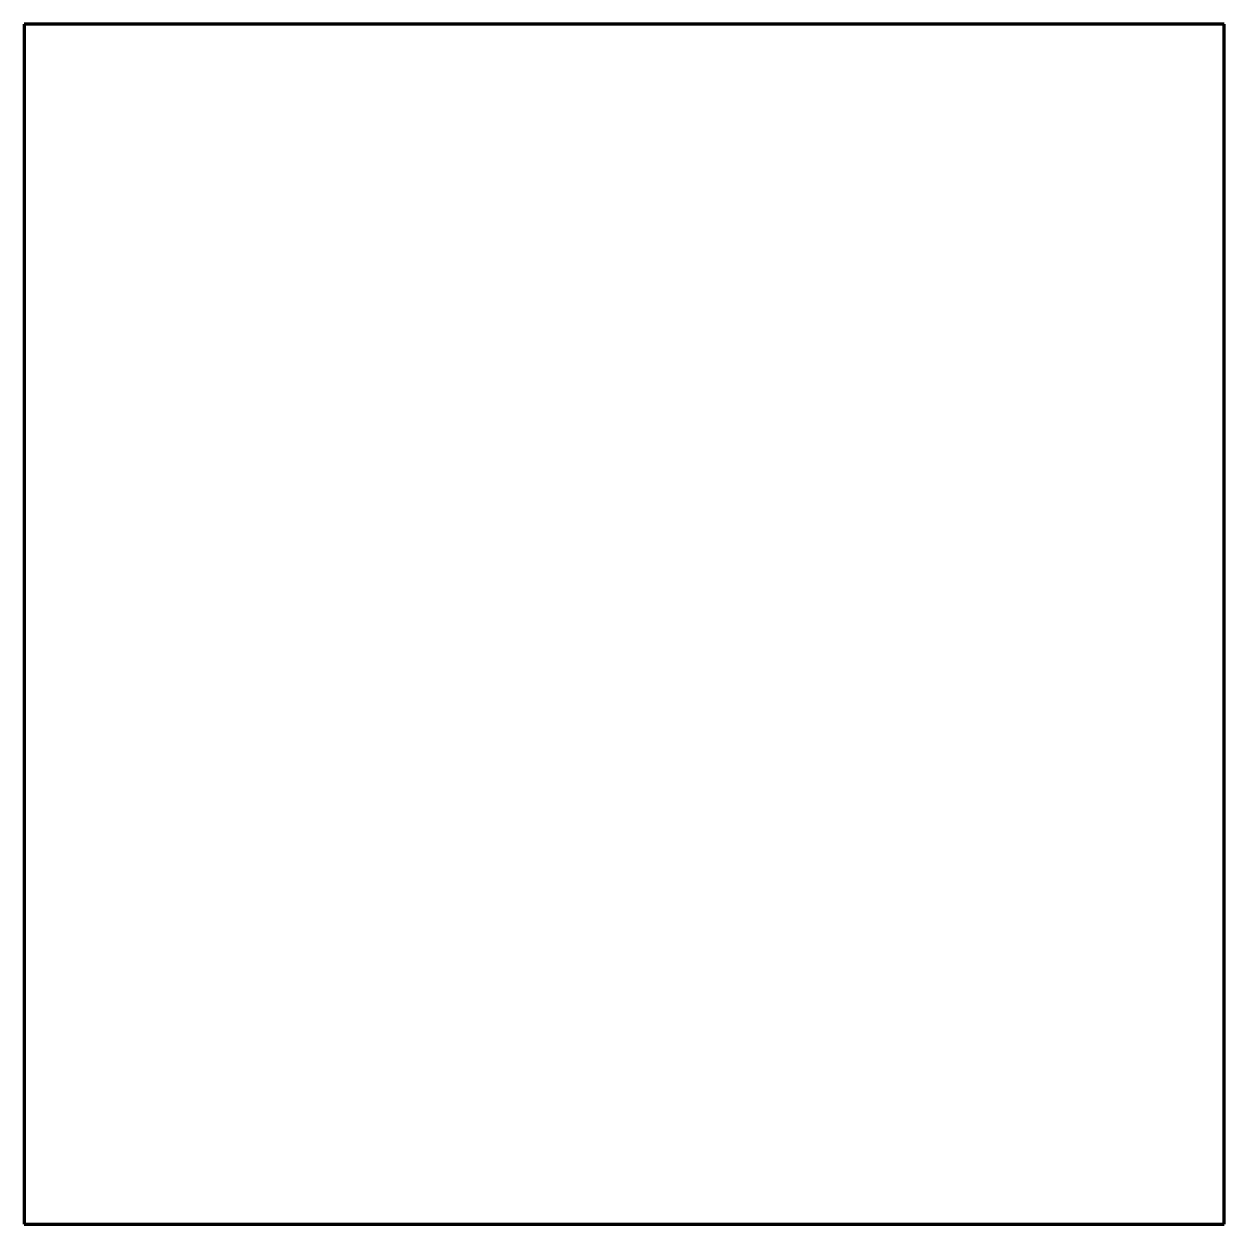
# Model space of a CAD drawing. Header units: millimetres. Extents: x 0 to 284, y -284 to 0.
import ezdxf

# ---------------------------------------------------------------- set-up
doc = ezdxf.new("R2010")
doc.units = ezdxf.units.MM
doc.layers.add('Outer_Loop', color=7, linetype='Continuous')

msp = doc.modelspace()

# ---------------------------------------------------------------- linework, layer by layer
at = {"layer": 'Outer_Loop', "color": 3, "linetype": 'Continuous', "lineweight": 211}
for p, q in [((0, 0), (0, -284)), ((284, 0), (0, 0)), ((284, -284), (284, 0)), ((0, -284), (284, -284))]:
    msp.add_line(p, q, dxfattribs=at)

doc.saveas('drawing.dxf')
